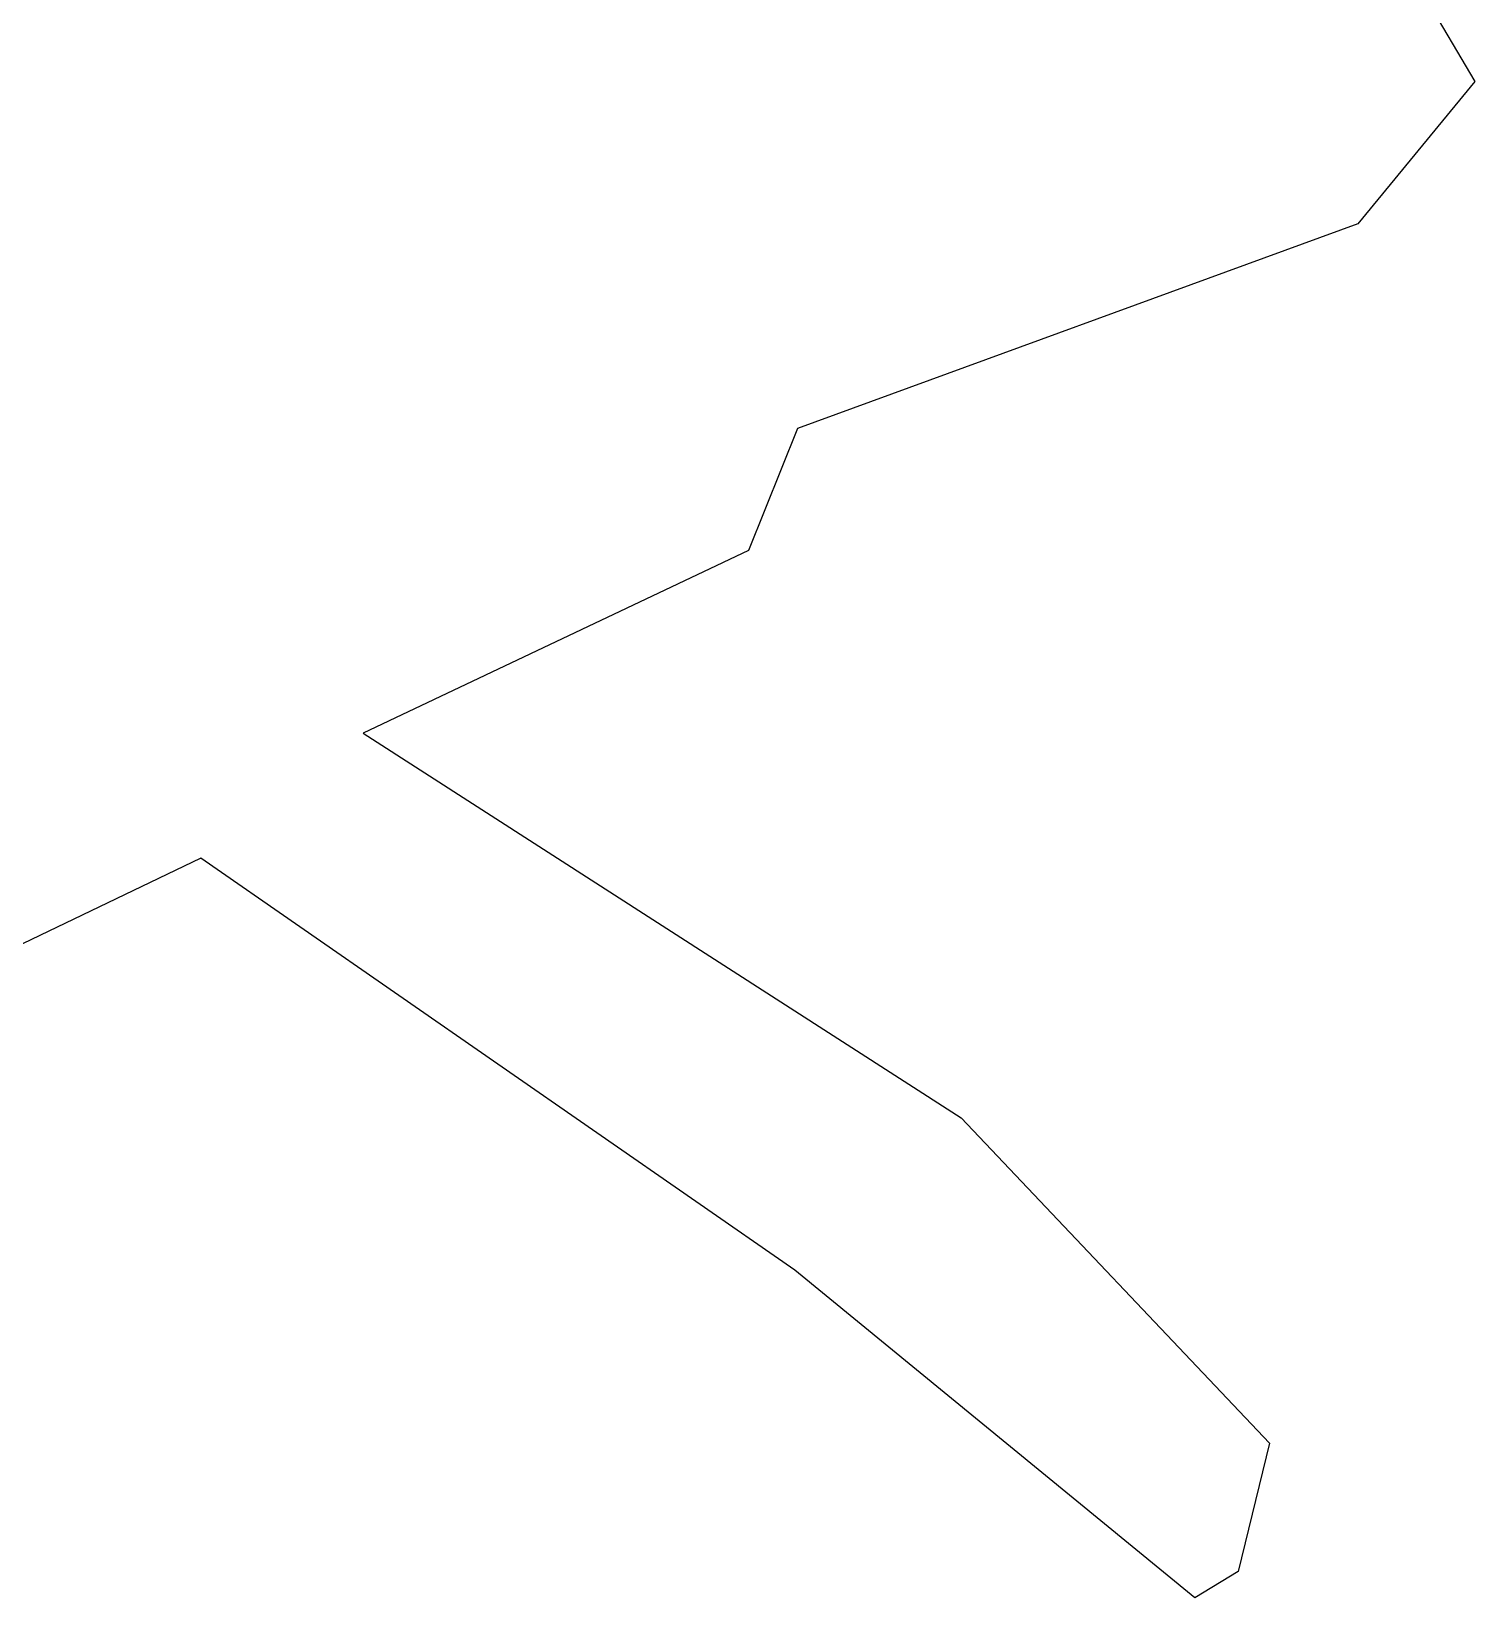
# Model space of a CAD drawing. Header units: metres. Extents: x 311963 to 314083, y 1901421 to 1902686.
# Drawn here: x 313748 to 314077.8, y 1901485.7 to 1901843.6 of the extents above; entities that cross this region are included whole.
import ezdxf

# ---------------------------------------------------------------- set-up
doc = ezdxf.new("R2010")
doc.units = ezdxf.units.M
doc.layers.add('village', color=3, linetype='Continuous')

msp = doc.modelspace()

# ---------------------------------------------------------------- linework, layer by layer
at = {"layer": 'village', "color": 3}
for p, q in [((314044.43, 1901889.03), (314077.82, 1901832.15)), ((314077.82, 1901832.15), (314051.13, 1901799.65)), ((314051.13, 1901799.65), (313923.12, 1901752.85)), ((313923.12, 1901752.85), (313911.88, 1901725.03)), ((313911.88, 1901725.03), (313823.82, 1901683.25)), ((313823.82, 1901683.25), (313960.47, 1901595.4)), ((313786.74, 1901654.74), (313705.78, 1901615.87)), ((313922.46, 1901560.53), (313786.74, 1901654.74)), ((313960.47, 1901595.4), (314030.92, 1901521.04)), ((314013.91, 1901485.72), (313922.46, 1901560.53)), ((314030.92, 1901521.04), (314023.78, 1901491.74)), ((314023.78, 1901491.74), (314013.91, 1901485.72))]:
    msp.add_line(p, q, dxfattribs=at)

doc.saveas('drawing.dxf')
